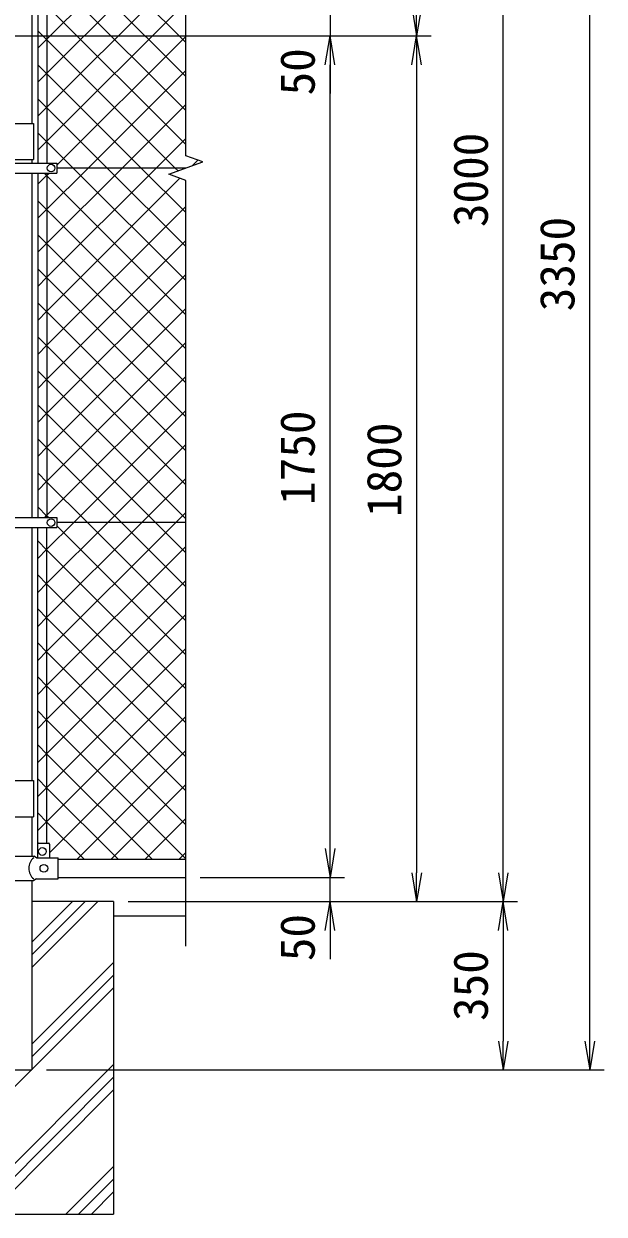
# Model space of a CAD drawing. Units: millimetres, scale not verified. Extents: x -6300 to 6300, y -4455 to 4455.
# Drawn here: x -2399 to -1192, y -1236 to 1238 of the extents above; entities that cross this region are included whole.
import ezdxf
from ezdxf.enums import TextEntityAlignment as Align

# ---------------------------------------------------------------- set-up
doc = ezdxf.new("R2010")
doc.units = ezdxf.units.MM
doc.header["$LTSCALE"] = 30
for name, color, linetype, lineweight in [('0-2_D-STR1', 1, 'Continuous', 18), ('0-3_D-STR3', 3, 'Continuous', 13), ('0-4_D-DCR-HCH', 7, 'Continuous', 9), ('0-5_D-BGD', 7, 'Continuous', 9), ('0-6_D-STR4', 7, 'Continuous', 9), ('0-7_D-STR-DIM', 7, 'Continuous', 9), ('0-8_0', 7, 'Continuous', 9), ('0-9_D-STR2', 7, 'Continuous', 9)]:
    doc.layers.add(name, color=color, linetype=linetype, lineweight=lineweight)
doc.styles.add('ＭＳ ゴシック', font='')
doc.styles.get('ＭＳ ゴシック').set_extended_font_data('MS Gothic')

# ---------------------------------------------------------------- blocks, each defined once
blk = doc.blocks.new('_Open')
at = {"layer": '0-8_0'}
blk.add_line((-30, 5), (0, 0), dxfattribs=at)
blk.add_lwpolyline([(-30, -5), (0, 0), (-30, 0)], dxfattribs=at)

msp = doc.modelspace()

# ---------------------------------------------------------------- linework, layer by layer
at = {"layer": '0-2_D-STR1'}
for p, q in [((-2381.69, 1257.61), (-2381.69, 1031.01)), ((-2381.69, 956.01), (-2381.69, 949.01)), ((-2381.69, 928.01), (-2381.69, 212.01)), ((-2381.69, 191.01), (-2381.69, -334.99)), ((-2381.69, -409.99), (-2381.69, -492.39)), ((-2326.94, -498.49), (-2061.94, -498.49)), ((-2381.69, -542.39), (-2381.69, -936.49)), ((-2326.94, -536.49), (-2061.94, -536.49)), ((-2442.19, -936.49), (-2381.69, -936.49))]:
    msp.add_line(p, q, dxfattribs=at)
at = {"layer": '0-3_D-STR3'}
for p, q in [((-2369.44, 1665.21), (-2369.44, 949.01)), ((-2350.44, 1665.21), (-2350.44, 949.01)), ((-2442.87, 1031.01), (-2378.64, 1031.01)), ((-2378.64, 1031.01), (-2378.64, 956.01)), ((-2464.47, 956.01), (-2378.64, 956.01)), ((-2444.74, 949.01), (-2329.94, 949.01)), ((-2329.94, 949.01), (-2329.94, 928.01)), ((-2444.74, 928.01), (-2329.94, 928.01)), ((-2369.44, 928.01), (-2369.44, 212.01)), ((-2350.44, 928.01), (-2350.44, 212.01)), ((-2061.94, 938.51), (-2329.94, 938.51)), ((-2444.74, 212.01), (-2329.94, 212.01)), ((-2329.94, 212.01), (-2329.94, 191.01)), ((-2061.94, 201.51), (-2329.94, 201.51)), ((-2444.74, 191.01), (-2329.94, 191.01)), ((-2369.44, -466.07), (-2369.44, 191.01)), ((-2350.44, -465.39), (-2350.44, 191.01)), ((-2442.73, -334.99), (-2378.39, -334.99)), ((-2378.39, -334.99), (-2378.39, -409.99)), ((-2464.33, -409.99), (-2378.39, -409.99)), ((-2369.94, -467.39), (-2369.94, -495.39)), ((-2367.94, -465.39), (-2346.94, -465.39)), ((-2344.94, -467.39), (-2344.94, -495.39)), ((-2448.04, -492.39), (-2378.14, -492.39)), ((-2372.14, -495.39), (-2378.14, -492.39)), ((-2372.14, -495.39), (-2326.94, -495.39)), ((-2326.94, -539.39), (-2326.94, -495.39)), ((-2448.04, -542.39), (-2378.14, -542.39)), ((-2372.14, -539.39), (-2378.14, -542.39)), ((-2372.14, -539.39), (-2326.94, -539.39))]:
    msp.add_line(p, q, dxfattribs=at)
for centre in [(-2341.94, 938.51), (-2341.94, 201.51), (-2359.94, -482.39), (-2356.94, -517.39)]:
    msp.add_circle(centre, 8, dxfattribs=at)
for centre, radius, start, end in [((-2367.94, -467.39), 2, 90, 180), ((-2346.94, -467.39), 2, 0, 90), ((-2359.56, -517.39), 28.8, 130.19176, 229.80824)]:
    msp.add_arc(centre, radius, start, end, dxfattribs=at)
at = {"layer": '0-4_D-DCR-HCH'}
for p, q in [((-2381.69, -723.63), (-2244.55, -586.49)), ((-2381.69, -697.11), (-2271.07, -586.49)), ((-2381.69, -670.59), (-2297.59, -586.49)), ((-2381.69, -882.73), (-2211.94, -712.98)), ((-2381.69, -909.24), (-2211.94, -739.49)), ((-2381.69, -935.76), (-2211.94, -766.01)), ((-2611.94, -1166.01), (-2382.42, -936.49)), ((-2523.32, -1236.49), (-2211.94, -925.11)), ((-2496.81, -1236.49), (-2211.94, -951.62)), ((-2470.29, -1236.49), (-2211.94, -978.14)), ((-2311.19, -1236.49), (-2211.94, -1137.24)), ((-2284.68, -1236.49), (-2211.94, -1163.76)), ((-2258.16, -1236.49), (-2211.94, -1190.27))]:
    msp.add_line(p, q, dxfattribs=at)
at = {"layer": '0-5_D-BGD'}
msp.add_line((-2211.94, -616.49), (-2061.94, -616.49), dxfattribs=at)
at = {"layer": '0-6_D-STR4'}
for p, q in [((-2211.94, -586.49), (-2381.69, -586.49)), ((-2211.94, -586.49), (-2211.94, -1236.49)), ((-2611.94, -1236.49), (-2211.94, -1236.49))]:
    msp.add_line(p, q, dxfattribs=at)
at = {"layer": '0-7_D-STR-DIM'}
for p, q in [((-2061.94, 964.16), (-2061.94, 2476.51)), ((-1401.94, -526.49), (-1401.94, 2353.51)), ((-1221.94, -876.49), (-1221.94, 2353.51)), ((-1761.94, 1263.51), (-1761.94, 1213.51)), ((-2537.09, 1213.51), (-1731.94, 1213.51)), ((-2537.09, 1213.51), (-1731.94, 1213.51)), ((-2537.09, 1213.51), (-1551.94, 1213.51)), ((-2537.09, 1213.51), (-1551.94, 1213.51)), ((-1761.94, -476.49), (-1761.94, 1153.51)), ((-1761.94, 1153.51), (-1761.94, 1093.51)), ((-1581.94, 1153.51), (-1581.94, -526.49)), ((-2097.18, 925.69), (-2026.7, 951.34)), ((-2026.7, 951.34), (-2061.94, 964.16)), ((-2061.94, 912.86), (-2097.18, 925.69)), ((-2061.94, -679.49), (-2061.94, 912.86)), ((-1761.94, -476.49), (-1761.94, -416.49)), ((-2031.94, -536.49), (-1731.94, -536.49)), ((-2031.94, -536.49), (-1731.94, -536.49)), ((-1761.94, -586.49), (-1761.94, -536.49)), ((-2181.94, -586.49), (-1731.94, -586.49)), ((-2181.94, -586.49), (-1371.94, -586.49)), ((-2181.94, -586.49), (-1371.94, -586.49)), ((-2181.94, -586.49), (-1551.94, -586.49)), ((-1761.94, -646.49), (-1761.94, -706.49)), ((-1401.94, -646.49), (-1401.94, -876.49)), ((-2351.69, -936.49), (-1191.94, -936.49)), ((-2351.69, -936.49), (-1371.94, -936.49))]:
    msp.add_line(p, q, dxfattribs=at)
at = {"layer": '0-9_D-STR2'}
for p, q in [((-2350.44, 1206.62), (-2061.94, 1495.12)), ((-2061.94, 1199.41), (-2350.44, 1487.91)), ((-2350.44, 1135.91), (-2061.94, 1424.41)), ((-2061.94, 1128.7), (-2350.44, 1417.2)), ((-2350.44, 1065.2), (-2061.94, 1353.7)), ((-2061.94, 1057.99), (-2350.44, 1346.49)), ((-2350.44, 994.49), (-2061.94, 1282.99)), ((-2061.94, 987.28), (-2350.44, 1275.78)), ((-2369.44, 1187.62), (-2350.44, 1206.62)), ((-2329.94, 944.28), (-2061.94, 1212.28)), ((-2350.44, 1134.35), (-2369.44, 1153.35)), ((-2265, 938.51), (-2061.94, 1141.56)), ((-2369.44, 1116.91), (-2350.44, 1135.91)), ((-2154.6, 938.51), (-2350.44, 1134.35)), ((-2350.44, 1063.64), (-2369.44, 1082.64)), ((-2369.44, 1046.2), (-2350.44, 1065.2)), ((-2194.29, 938.51), (-2061.94, 1070.85)), ((-2225.31, 938.51), (-2350.44, 1063.64)), ((-2350.44, 992.93), (-2369.44, 1011.93)), ((-2369.44, 975.49), (-2350.44, 994.49)), ((-2296.02, 938.51), (-2350.44, 992.93)), ((-2123.57, 938.51), (-2061.94, 1000.14)), ((-2047.67, 943.71), (-2036.48, 954.9)), ((-2350.44, 853.06), (-2265, 938.51)), ((-2350.44, 782.35), (-2194.29, 938.51)), ((-2350.44, 711.64), (-2123.57, 938.51)), ((-2061.94, 704.43), (-2296.02, 938.51)), ((-2061.94, 775.14), (-2225.31, 938.51)), ((-2061.94, 845.85), (-2154.6, 938.51)), ((-2350.44, 851.51), (-2369.44, 870.51)), ((-2369.44, 834.06), (-2350.44, 853.06)), ((-2350.44, 570.22), (-2061.94, 858.72)), ((-2061.94, 563.01), (-2350.44, 851.51)), ((-2350.44, 780.8), (-2369.44, 799.8)), ((-2369.44, 763.35), (-2350.44, 782.35)), ((-2350.44, 499.51), (-2061.94, 788.01)), ((-2061.94, 492.3), (-2350.44, 780.8)), ((-2350.44, 710.09), (-2369.44, 729.09)), ((-2369.44, 692.64), (-2350.44, 711.64)), ((-2350.44, 428.8), (-2061.94, 717.3)), ((-2061.94, 421.59), (-2350.44, 710.09)), ((-2350.44, 639.38), (-2369.44, 658.38)), ((-2350.44, 358.09), (-2061.94, 646.59)), ((-2061.94, 350.88), (-2350.44, 639.38)), ((-2350.44, 568.67), (-2369.44, 587.67)), ((-2369.44, 551.22), (-2350.44, 570.22)), ((-2350.44, 287.38), (-2061.94, 575.88)), ((-2061.94, 280.17), (-2350.44, 568.67)), ((-2350.44, 497.96), (-2369.44, 516.96)), ((-2369.44, 480.51), (-2350.44, 499.51)), ((-2061.94, 209.46), (-2350.44, 497.96)), ((-2350.44, 427.25), (-2369.44, 446.25)), ((-2369.44, 409.8), (-2350.44, 428.8)), ((-2124.71, 201.51), (-2350.44, 427.25)), ((-2294.89, 201.51), (-2061.94, 434.46)), ((-2350.44, 356.54), (-2369.44, 375.54)), ((-2369.44, 339.09), (-2350.44, 358.09)), ((-2195.42, 201.51), (-2350.44, 356.54)), ((-2224.18, 201.51), (-2061.94, 363.75)), ((-2350.44, 285.83), (-2369.44, 304.83)), ((-2369.44, 268.38), (-2350.44, 287.38)), ((-2266.13, 201.51), (-2350.44, 285.83)), ((-2153.47, 201.51), (-2061.94, 293.04)), ((-2350.44, 145.96), (-2294.89, 201.51)), ((-2350.44, 75.25), (-2224.18, 201.51)), ((-2350.44, 4.54), (-2153.47, 201.51)), ((-2350.44, -66.17), (-2082.76, 201.51)), ((-2061.94, -2.67), (-2266.13, 201.51)), ((-2061.94, 68.04), (-2195.42, 201.51)), ((-2061.94, 138.75), (-2124.71, 201.51)), ((-2082.76, 201.51), (-2061.94, 222.33)), ((-2061.94, -73.38), (-2329.94, 194.62)), ((-2350.44, 144.4), (-2369.44, 163.4)), ((-2350.44, -136.88), (-2061.94, 151.62)), ((-2369.44, 126.96), (-2350.44, 145.96)), ((-2061.94, -144.1), (-2350.44, 144.4)), ((-2350.44, 73.69), (-2369.44, 92.69)), ((-2369.44, 56.25), (-2350.44, 75.25)), ((-2350.44, -207.6), (-2061.94, 80.9)), ((-2061.94, -214.81), (-2350.44, 73.69)), ((-2350.44, 2.98), (-2369.44, 21.98)), ((-2369.44, -14.46), (-2350.44, 4.54)), ((-2350.44, -278.31), (-2061.94, 10.19)), ((-2061.94, -285.52), (-2350.44, 2.98)), ((-2350.44, -67.73), (-2369.44, -48.73)), ((-2369.44, -85.17), (-2350.44, -66.17)), ((-2350.44, -349.02), (-2061.94, -60.52)), ((-2061.94, -356.23), (-2350.44, -67.73)), ((-2350.44, -138.44), (-2369.44, -119.44)), ((-2369.44, -155.88), (-2350.44, -136.88)), ((-2350.44, -419.73), (-2061.94, -131.23)), ((-2061.94, -426.94), (-2350.44, -138.44)), ((-2350.44, -209.15), (-2369.44, -190.15)), ((-2369.44, -226.6), (-2350.44, -207.6)), ((-2061.94, -497.65), (-2350.44, -209.15)), ((-2344.94, -484.94), (-2061.94, -201.94)), ((-2350.44, -279.86), (-2369.44, -260.86)), ((-2369.44, -297.31), (-2350.44, -278.31)), ((-2131.81, -498.49), (-2350.44, -279.86)), ((-2287.78, -498.49), (-2061.94, -272.65)), ((-2350.44, -350.57), (-2369.44, -331.57)), ((-2217.07, -498.49), (-2061.94, -343.36)), ((-2369.44, -368.02), (-2350.44, -349.02)), ((-2202.52, -498.49), (-2350.44, -350.57)), ((-2350.44, -421.28), (-2369.44, -402.28)), ((-2369.44, -438.73), (-2350.44, -419.73)), ((-2146.36, -498.49), (-2061.94, -414.07)), ((-2273.23, -498.49), (-2350.44, -421.28)), ((-2075.65, -498.49), (-2061.94, -484.78))]:
    msp.add_line(p, q, dxfattribs=at)
for points in [[(-2078.03, 932.65), (-2083.89, 938.51), (-2350.44, 1205.06), (-2369.44, 1224.06)], [(-2369.44, 904.78), (-2350.44, 923.78), (-2346.21, 928.01)], [(-2369.44, 621.93), (-2350.44, 640.93), (-2074.09, 917.28)], [(-2061.94, 633.72), (-2350.44, 922.22), (-2356.23, 928.01)], [(-2355.1, 212.01), (-2350.44, 216.67), (-2061.94, 505.17)], [(-2347.34, 212.01), (-2350.44, 215.12), (-2369.44, 234.12)]]:
    msp.add_lwpolyline(points, dxfattribs=at)

# ---------------------------------------------------------------- block references
at = {"layer": '0-7_D-STR-DIM', "xscale": 2, "yscale": 2}
for p, rotation in [((-1581.94, 1213.51), 270), ((-1761.94, 1213.51), 90), ((-1761.94, 1213.51), 90), ((-1581.94, 1213.51), 90), ((-1761.94, -536.49), 270), ((-1761.94, -536.49), 270), ((-1581.94, -586.49), 270), ((-1401.94, -586.49), 270), ((-1761.94, -586.49), 90), ((-1401.94, -586.49), 90), ((-1401.94, -936.49), 270), ((-1221.94, -936.49), 270)]:
    msp.add_blockref('_Open', p, dxfattribs=dict(at, rotation=rotation))

# ---------------------------------------------------------------- texts
at = {"layer": '0-7_D-STR-DIM', "style": 'ＭＳ ゴシック'}
for s, p in [('50', (-1772.06, 1089.57)), ('3000', (-1412.06, 815.82)), ('3350', (-1232.06, 640.82)), ('1750', (-1772.06, 238.16)), ('1800', (-1592.06, 213.16)), ('50', (-1772.06, -710.43)), ('350', (-1412.06, -834.8))]:
    msp.add_text(s, height=72.14, rotation=90, dxfattribs=at).set_placement(p, align=Align.BOTTOM_LEFT)

doc.saveas('drawing.dxf')
